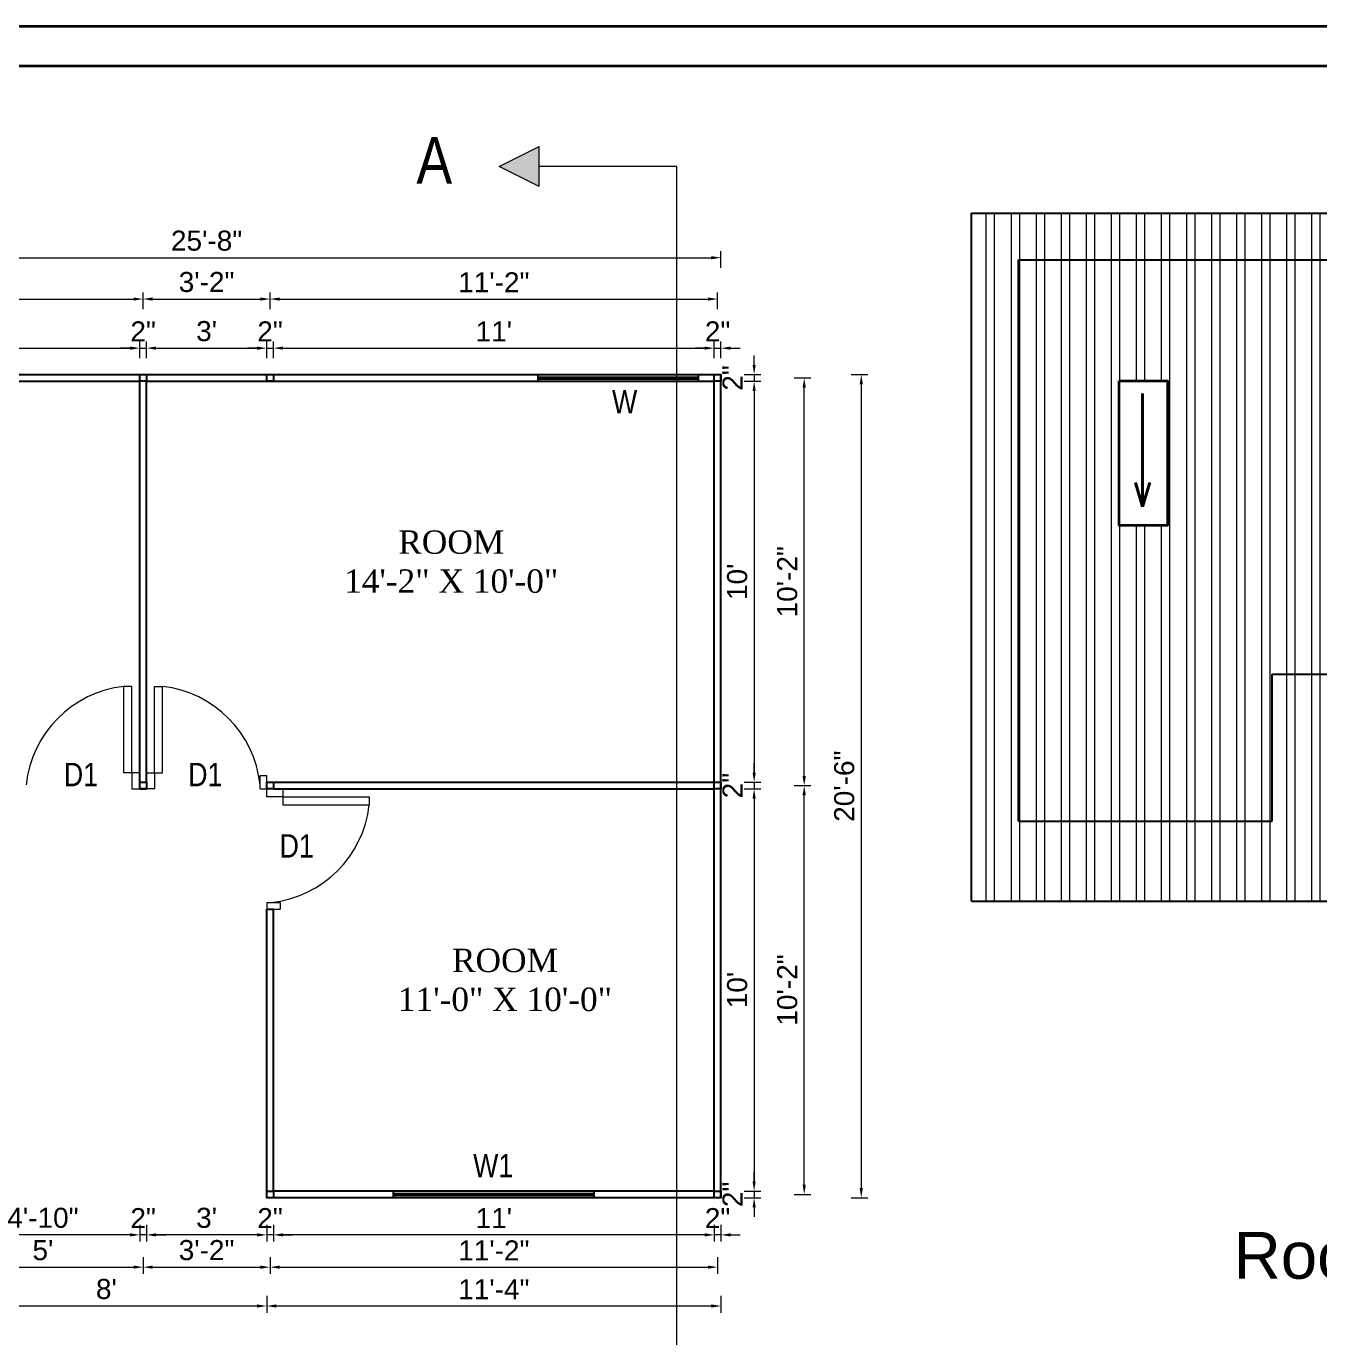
# Model space of a CAD drawing. Header units: inches. Extents: x 367408 to 389323, y -53247 to -41521.
# Drawn here: x 376613.6 to 377000.9, y -52888.9 to -52496.3 of the extents above; entities that cross this region are included whole.
import ezdxf

# ---------------------------------------------------------------- set-up
doc = ezdxf.new("R2010")
doc.units = ezdxf.units.IN
doc.header["$LTSCALE"] = 2
doc.header["$MEASUREMENT"] = 0
doc.header["$PDMODE"] = 34
doc.layers.get('0').update_dxf_attribs({"linetype": 'CONTINUOUS'})
doc.layers.get('DEFPOINTS').update_dxf_attribs({"color": 141, "linetype": 'CONTINUOUS'})
for name, color, linetype, lineweight in [('DIM_LINE', 173, 'CONTINUOUS', 20), ('dimension', 160, 'CONTINUOUS', 15), ('door', 20, 'CONTINUOUS', 35), ('OUTLINE', 1, 'CONTINUOUS', 25), ('steps', 253, 'CONTINUOUS', 20), ('WALL - A', 1, 'CONTINUOUS', 40)]:
    doc.layers.add(name, color=color, linetype=linetype, lineweight=lineweight)
doc.layers.add('Normal Wall', color=7, linetype='CONTINUOUS', lineweight=35, true_color=0xffaf89)
doc.styles.add('Lettring Text', font='arial.ttf')
doc.styles.get("Standard").update_dxf_attribs({"font": 'ARIALN.TTF'})
doc.dimstyles.new('Copy of Standard', dxfattribs={"dimtxt": 6, "dimasz": 2.875, "dimexe": 2, "dimexo": 4, "dimgap": 2, "dimtad": 1, "dimdec": 0, "dimrnd": 1, "dimzin": 0, "dimdsep": 46, "dimlunit": 4, "dimtxsty": 'Lettring Text', "dimcen": 0.1, "dimclrd": 7, "dimclre": 7, "dimclrt": 7, "dimazin": 0, "dimtfac": 0.645, "dimtdec": 0, "dimtmove": 1, "dimatfit": 0, "dimfxl": 3, "dimfxlon": 1, "dimtfillclr": 256, "dimtolj": 1, "dimtzin": 0, "dimlwd": -1, "dimlwe": -1, "dimarcsym": 2})
pattern_1 = [(90, (543.521, -1078.864), (-7.5, 0), []), (90, (546.021, -1076.364), (-7.5, 0), [])]

# ---------------------------------------------------------------- blocks, each defined once
blk = doc.blocks.new('*D1340')
at = {"layer": 'DEFPOINTS', "color": 0, "ltscale": 0.5, "transparency": 16777216}
for p in [(376647.58, -52592.67), (376515.58, -52600.6), (376647.58, -52600.6)]:
    blk.add_point(p, dxfattribs=at)
at = {"layer": 'steps', "color": 7, "ltscale": 0.5, "transparency": 16777216}
for p, q in [((376515.58, -52595.67), (376515.58, -52590.67)), ((376518.45, -52592.67), (376644.7, -52592.67)), ((376647.58, -52595.67), (376647.58, -52590.67))]:
    blk.add_line(p, q, dxfattribs=at)
for points in [[(376518.45, -52592.2), (376518.45, -52593.15), (376515.58, -52592.67)], [(376644.7, -52592.2), (376644.7, -52593.15), (376647.58, -52592.67)]]:
    blk.add_solid(points, dxfattribs=at)
at = {"layer": 'steps', "color": 7, "ltscale": 0.5, "transparency": 16777216, "insert": (376581.58, -52587.66), "char_height": 6, "attachment_point": 5, "style": 'Lettring Text'}
blk.add_mtext("\\A1;11'", dxfattribs=at)
blk = doc.blocks.new('*D1341')
at = {"layer": 'DEFPOINTS', "color": 0, "ltscale": 0.5, "transparency": 16777216}
for p in [(376649.58, -52592.67), (376647.58, -52600.6), (376649.58, -52600.6)]:
    blk.add_point(p, dxfattribs=at)
at = {"layer": 'steps', "color": 7, "ltscale": 0.5, "transparency": 16777216}
for p, q in [((376644.7, -52592.67), (376641.83, -52592.67)), ((376647.58, -52595.67), (376647.58, -52590.67)), ((376647.58, -52592.67), (376649.58, -52592.67)), ((376649.58, -52595.67), (376649.58, -52590.67)), ((376652.45, -52592.67), (376655.33, -52592.67))]:
    blk.add_line(p, q, dxfattribs=at)
for points in [[(376644.7, -52592.2), (376644.7, -52593.15), (376647.58, -52592.67)], [(376652.45, -52592.2), (376652.45, -52593.15), (376649.58, -52592.67)]]:
    blk.add_solid(points, dxfattribs=at)
at = {"layer": 'steps', "color": 7, "ltscale": 0.5, "transparency": 16777216, "insert": (376648.58, -52587.66), "char_height": 6, "attachment_point": 5, "style": 'Lettring Text'}
blk.add_mtext('\\A1;2"', dxfattribs=at)
blk = doc.blocks.new('*D1342')
at = {"layer": 'DEFPOINTS', "color": 0, "ltscale": 0.5, "transparency": 16777216}
for p in [(376685.58, -52592.67), (376649.58, -52600.6), (376685.58, -52600.6)]:
    blk.add_point(p, dxfattribs=at)
at = {"layer": 'steps', "color": 7, "ltscale": 0.5, "transparency": 16777216}
for p, q in [((376649.58, -52595.67), (376649.58, -52590.67)), ((376652.45, -52592.67), (376682.7, -52592.67)), ((376685.58, -52595.67), (376685.58, -52590.67))]:
    blk.add_line(p, q, dxfattribs=at)
for points in [[(376652.45, -52592.2), (376652.45, -52593.15), (376649.58, -52592.67)], [(376682.7, -52592.2), (376682.7, -52593.15), (376685.58, -52592.67)]]:
    blk.add_solid(points, dxfattribs=at)
at = {"layer": 'steps', "color": 7, "ltscale": 0.5, "transparency": 16777216, "insert": (376667.58, -52587.61), "char_height": 6, "attachment_point": 5, "style": 'Lettring Text'}
blk.add_mtext("\\A1;3'", dxfattribs=at)
blk = doc.blocks.new('*D1343')
at = {"layer": 'DEFPOINTS', "color": 0, "ltscale": 0.5, "transparency": 16777216}
for p in [(376687.58, -52592.67), (376685.58, -52600.6), (376687.58, -52600.6)]:
    blk.add_point(p, dxfattribs=at)
at = {"layer": 'steps', "color": 7, "ltscale": 0.5, "transparency": 16777216}
for p, q in [((376682.7, -52592.67), (376679.83, -52592.67)), ((376685.58, -52595.67), (376685.58, -52590.67)), ((376685.58, -52592.67), (376687.58, -52592.67)), ((376687.58, -52595.67), (376687.58, -52590.67)), ((376690.45, -52592.67), (376693.33, -52592.67))]:
    blk.add_line(p, q, dxfattribs=at)
for points in [[(376682.7, -52592.2), (376682.7, -52593.15), (376685.58, -52592.67)], [(376690.45, -52592.2), (376690.45, -52593.15), (376687.58, -52592.67)]]:
    blk.add_solid(points, dxfattribs=at)
at = {"layer": 'steps', "color": 7, "ltscale": 0.5, "transparency": 16777216, "insert": (376686.58, -52587.66), "char_height": 6, "attachment_point": 5, "style": 'Lettring Text'}
blk.add_mtext('\\A1;2"', dxfattribs=at)
blk = doc.blocks.new('*D1344')
at = {"layer": 'DEFPOINTS', "color": 0, "ltscale": 0.5, "transparency": 16777216}
for p in [(376819.58, -52592.67), (376687.58, -52600.6), (376819.58, -52600.6)]:
    blk.add_point(p, dxfattribs=at)
at = {"layer": 'steps', "color": 7, "ltscale": 0.5, "transparency": 16777216}
for p, q in [((376687.58, -52595.67), (376687.58, -52590.67)), ((376690.45, -52592.67), (376816.7, -52592.67)), ((376819.58, -52595.67), (376819.58, -52590.67))]:
    blk.add_line(p, q, dxfattribs=at)
for points in [[(376690.45, -52592.2), (376690.45, -52593.15), (376687.58, -52592.67)], [(376816.7, -52592.2), (376816.7, -52593.15), (376819.58, -52592.67)]]:
    blk.add_solid(points, dxfattribs=at)
at = {"layer": 'steps', "color": 7, "ltscale": 0.5, "transparency": 16777216, "insert": (376753.58, -52587.66), "char_height": 6, "attachment_point": 5, "style": 'Lettring Text'}
blk.add_mtext("\\A1;11'", dxfattribs=at)
blk = doc.blocks.new('*D1345')
at = {"layer": 'DEFPOINTS', "color": 0, "ltscale": 0.5, "transparency": 16777216}
for p in [(376821.58, -52592.67), (376819.58, -52600.6), (376821.58, -52600.6)]:
    blk.add_point(p, dxfattribs=at)
at = {"layer": 'steps', "color": 7, "ltscale": 0.5, "transparency": 16777216}
for p, q in [((376816.7, -52592.67), (376813.83, -52592.67)), ((376819.58, -52595.67), (376819.58, -52590.67)), ((376819.58, -52592.67), (376821.58, -52592.67)), ((376821.58, -52595.67), (376821.58, -52590.67)), ((376824.45, -52592.67), (376827.33, -52592.67))]:
    blk.add_line(p, q, dxfattribs=at)
for points in [[(376816.7, -52592.2), (376816.7, -52593.15), (376819.58, -52592.67)], [(376824.45, -52592.2), (376824.45, -52593.15), (376821.58, -52592.67)]]:
    blk.add_solid(points, dxfattribs=at)
at = {"layer": 'steps', "color": 7, "ltscale": 0.5, "transparency": 16777216, "insert": (376820.58, -52587.66), "char_height": 6, "attachment_point": 5, "style": 'Lettring Text'}
blk.add_mtext('\\A1;2"', dxfattribs=at)
blk = doc.blocks.new('*D1336')
at = {"layer": 'DEFPOINTS', "color": 0, "ltscale": 0.5, "transparency": 16777216}
for p in [(376648.58, -52577.98), (376514.58, -52601.6), (376648.58, -52601.6)]:
    blk.add_point(p, dxfattribs=at)
at = {"layer": 'steps', "color": 7, "ltscale": 0.5, "transparency": 16777216}
for p, q in [((376514.58, -52580.98), (376514.58, -52575.98)), ((376648.58, -52580.98), (376648.58, -52575.98)), ((376517.45, -52577.98), (376645.7, -52577.98))]:
    blk.add_line(p, q, dxfattribs=at)
for points in [[(376517.45, -52577.5), (376517.45, -52578.46), (376514.58, -52577.98)], [(376645.7, -52577.5), (376645.7, -52578.46), (376648.58, -52577.98)]]:
    blk.add_solid(points, dxfattribs=at)
at = {"layer": 'steps', "color": 7, "ltscale": 0.5, "transparency": 16777216, "insert": (376581.58, -52572.96), "char_height": 6, "attachment_point": 5, "style": 'Lettring Text'}
blk.add_mtext('\\A1;11\'-2"', dxfattribs=at)
blk = doc.blocks.new('*D1337')
at = {"layer": 'DEFPOINTS', "color": 0, "ltscale": 0.5, "transparency": 16777216}
for p in [(376686.58, -52577.98), (376648.58, -52601.6), (376686.58, -52601.6)]:
    blk.add_point(p, dxfattribs=at)
at = {"layer": 'steps', "color": 7, "ltscale": 0.5, "transparency": 16777216}
for p, q in [((376648.58, -52580.98), (376648.58, -52575.98)), ((376686.58, -52580.98), (376686.58, -52575.98)), ((376651.45, -52577.98), (376683.7, -52577.98))]:
    blk.add_line(p, q, dxfattribs=at)
for points in [[(376651.45, -52577.5), (376651.45, -52578.46), (376648.58, -52577.98)], [(376683.7, -52577.5), (376683.7, -52578.46), (376686.58, -52577.98)]]:
    blk.add_solid(points, dxfattribs=at)
at = {"layer": 'steps', "color": 7, "ltscale": 0.5, "transparency": 16777216, "insert": (376667.58, -52572.91), "char_height": 6, "attachment_point": 5, "style": 'Lettring Text'}
blk.add_mtext('\\A1;3\'-2"', dxfattribs=at)
blk = doc.blocks.new('*D1338')
at = {"layer": 'DEFPOINTS', "color": 0, "ltscale": 0.5, "transparency": 16777216}
for p in [(376820.58, -52577.98), (376686.58, -52601.6), (376820.58, -52601.6)]:
    blk.add_point(p, dxfattribs=at)
at = {"layer": 'steps', "color": 7, "ltscale": 0.5, "transparency": 16777216}
for p, q in [((376686.58, -52580.98), (376686.58, -52575.98)), ((376820.58, -52580.98), (376820.58, -52575.98)), ((376689.45, -52577.98), (376817.7, -52577.98))]:
    blk.add_line(p, q, dxfattribs=at)
for points in [[(376689.45, -52577.5), (376689.45, -52578.46), (376686.58, -52577.98)], [(376817.7, -52577.5), (376817.7, -52578.46), (376820.58, -52577.98)]]:
    blk.add_solid(points, dxfattribs=at)
at = {"layer": 'steps', "color": 7, "ltscale": 0.5, "transparency": 16777216, "insert": (376753.58, -52572.96), "char_height": 6, "attachment_point": 5, "style": 'Lettring Text'}
blk.add_mtext('\\A1;11\'-2"', dxfattribs=at)
blk = doc.blocks.new('*D1339')
at = {"layer": 'DEFPOINTS', "color": 0, "ltscale": 0.5, "transparency": 16777216}
for p in [(376821.58, -52565.6), (376513.58, -52600.6), (376821.58, -52600.6)]:
    blk.add_point(p, dxfattribs=at)
at = {"layer": 'steps', "color": 7, "ltscale": 0.5, "transparency": 16777216}
for p, q in [((376513.58, -52568.6), (376513.58, -52563.6)), ((376821.58, -52568.6), (376821.58, -52563.6)), ((376516.45, -52565.6), (376818.7, -52565.6))]:
    blk.add_line(p, q, dxfattribs=at)
for points in [[(376516.45, -52565.12), (376516.45, -52566.08), (376513.58, -52565.6)], [(376818.7, -52565.12), (376818.7, -52566.08), (376821.58, -52565.6)]]:
    blk.add_solid(points, dxfattribs=at)
at = {"layer": 'steps', "color": 7, "ltscale": 0.5, "transparency": 16777216, "insert": (376667.58, -52560.53), "char_height": 6, "attachment_point": 5, "style": 'Lettring Text'}
blk.add_mtext('\\A1;25\'-8"', dxfattribs=at)
blk = doc.blocks.new('*D1355')
at = {"layer": 'DEFPOINTS', "color": 0, "ltscale": 0.5, "transparency": 16777216}
for p in [(376819.58, -52846.95), (376821.58, -52846.95), (376819.58, -52858.07)]:
    blk.add_point(p, dxfattribs=at)
at = {"layer": 'steps', "color": 7, "ltscale": 0.5, "transparency": 16777216}
for p, q in [((376819.58, -52855.07), (376819.58, -52860.07)), ((376821.58, -52855.07), (376821.58, -52860.07)), ((376816.7, -52858.07), (376813.83, -52858.07)), ((376821.58, -52858.07), (376819.58, -52858.07)), ((376824.45, -52858.07), (376827.33, -52858.07))]:
    blk.add_line(p, q, dxfattribs=at)
for points in [[(376816.7, -52857.59), (376816.7, -52858.55), (376819.58, -52858.07)], [(376824.45, -52857.59), (376824.45, -52858.55), (376821.58, -52858.07)]]:
    blk.add_solid(points, dxfattribs=at)
at = {"layer": 'steps', "color": 7, "ltscale": 0.5, "transparency": 16777216, "insert": (376820.58, -52853.06), "char_height": 6, "attachment_point": 5, "style": 'Lettring Text'}
blk.add_mtext('\\A1;2"', dxfattribs=at)
blk = doc.blocks.new('*D1356')
at = {"layer": 'DEFPOINTS', "color": 0, "ltscale": 0.5, "transparency": 16777216}
for p in [(376687.58, -52846.95), (376819.58, -52846.95), (376687.58, -52858.07)]:
    blk.add_point(p, dxfattribs=at)
at = {"layer": 'steps', "color": 7, "ltscale": 0.5, "transparency": 16777216}
for p, q in [((376687.58, -52855.07), (376687.58, -52860.07)), ((376819.58, -52855.07), (376819.58, -52860.07)), ((376816.7, -52858.07), (376690.45, -52858.07))]:
    blk.add_line(p, q, dxfattribs=at)
for points in [[(376690.45, -52857.59), (376690.45, -52858.55), (376687.58, -52858.07)], [(376816.7, -52857.59), (376816.7, -52858.55), (376819.58, -52858.07)]]:
    blk.add_solid(points, dxfattribs=at)
at = {"layer": 'steps', "color": 7, "ltscale": 0.5, "transparency": 16777216, "insert": (376753.58, -52853.06), "char_height": 6, "attachment_point": 5, "style": 'Lettring Text'}
blk.add_mtext("\\A1;11'", dxfattribs=at)
blk = doc.blocks.new('*D1357')
at = {"layer": 'DEFPOINTS', "color": 0, "ltscale": 0.5, "transparency": 16777216}
for p in [(376685.58, -52846.95), (376687.58, -52846.95), (376685.58, -52858.07)]:
    blk.add_point(p, dxfattribs=at)
at = {"layer": 'steps', "color": 7, "ltscale": 0.5, "transparency": 16777216}
for p, q in [((376685.58, -52855.07), (376685.58, -52860.07)), ((376687.58, -52855.07), (376687.58, -52860.07)), ((376682.7, -52858.07), (376679.83, -52858.07)), ((376687.58, -52858.07), (376685.58, -52858.07)), ((376690.45, -52858.07), (376693.33, -52858.07))]:
    blk.add_line(p, q, dxfattribs=at)
for points in [[(376682.7, -52857.59), (376682.7, -52858.55), (376685.58, -52858.07)], [(376690.45, -52857.59), (376690.45, -52858.55), (376687.58, -52858.07)]]:
    blk.add_solid(points, dxfattribs=at)
at = {"layer": 'steps', "color": 7, "ltscale": 0.5, "transparency": 16777216, "insert": (376686.58, -52853.06), "char_height": 6, "attachment_point": 5, "style": 'Lettring Text'}
blk.add_mtext('\\A1;2"', dxfattribs=at)
blk = doc.blocks.new('*D1358')
at = {"layer": 'DEFPOINTS', "color": 0, "ltscale": 0.5, "transparency": 16777216}
for p in [(376649.58, -52724.6), (376685.58, -52846.95), (376649.58, -52858.07)]:
    blk.add_point(p, dxfattribs=at)
at = {"layer": 'steps', "color": 7, "ltscale": 0.5, "transparency": 16777216}
for p, q in [((376649.58, -52855.07), (376649.58, -52860.07)), ((376685.58, -52855.07), (376685.58, -52860.07)), ((376682.7, -52858.07), (376652.45, -52858.07))]:
    blk.add_line(p, q, dxfattribs=at)
for points in [[(376652.45, -52857.59), (376652.45, -52858.55), (376649.58, -52858.07)], [(376682.7, -52857.59), (376682.7, -52858.55), (376685.58, -52858.07)]]:
    blk.add_solid(points, dxfattribs=at)
at = {"layer": 'steps', "color": 7, "ltscale": 0.5, "transparency": 16777216, "insert": (376667.58, -52853), "char_height": 6, "attachment_point": 5, "style": 'Lettring Text'}
blk.add_mtext("\\A1;3'", dxfattribs=at)
blk = doc.blocks.new('*D1365')
at = {"layer": 'DEFPOINTS', "color": 0, "ltscale": 0.5, "transparency": 16777216}
for p in [(376647.58, -52724.6), (376649.58, -52724.6), (376647.58, -52858.07)]:
    blk.add_point(p, dxfattribs=at)
at = {"layer": 'steps', "color": 7, "ltscale": 0.5, "transparency": 16777216}
for p, q in [((376647.58, -52855.07), (376647.58, -52860.07)), ((376649.58, -52855.07), (376649.58, -52860.07)), ((376644.7, -52858.07), (376641.83, -52858.07)), ((376649.58, -52858.07), (376647.58, -52858.07)), ((376652.45, -52858.07), (376655.33, -52858.07))]:
    blk.add_line(p, q, dxfattribs=at)
for points in [[(376644.7, -52857.59), (376644.7, -52858.55), (376647.58, -52858.07)], [(376652.45, -52857.59), (376652.45, -52858.55), (376649.58, -52858.07)]]:
    blk.add_solid(points, dxfattribs=at)
at = {"layer": 'steps', "color": 7, "ltscale": 0.5, "transparency": 16777216, "insert": (376648.58, -52853.06), "char_height": 6, "attachment_point": 5, "style": 'Lettring Text'}
blk.add_mtext('\\A1;2"', dxfattribs=at)
blk = doc.blocks.new('*D1366')
at = {"layer": 'DEFPOINTS', "color": 0, "ltscale": 0.5, "transparency": 16777216}
for p in [(376647.58, -52724.6), (376589.58, -52768.6), (376589.58, -52858.07)]:
    blk.add_point(p, dxfattribs=at)
at = {"layer": 'steps', "color": 7, "ltscale": 0.5, "transparency": 16777216}
for p, q in [((376589.58, -52855.07), (376589.58, -52860.07)), ((376647.58, -52855.07), (376647.58, -52860.07)), ((376644.7, -52858.07), (376592.45, -52858.07))]:
    blk.add_line(p, q, dxfattribs=at)
for points in [[(376592.45, -52857.59), (376592.45, -52858.55), (376589.58, -52858.07)], [(376644.7, -52857.59), (376644.7, -52858.55), (376647.58, -52858.07)]]:
    blk.add_solid(points, dxfattribs=at)
at = {"layer": 'steps', "color": 7, "ltscale": 0.5, "transparency": 16777216, "insert": (376618.58, -52853), "char_height": 6, "attachment_point": 5, "style": 'Lettring Text'}
blk.add_mtext('\\A1;4\'-10"', dxfattribs=at)
blk = doc.blocks.new('*D1349')
at = {"layer": 'DEFPOINTS', "color": 0, "ltscale": 0.5, "transparency": 16777216}
for p in [(376648.58, -52723.6), (376588.58, -52767.6), (376648.58, -52867.73)]:
    blk.add_point(p, dxfattribs=at)
at = {"layer": 'steps', "color": 7, "ltscale": 0.5, "transparency": 16777216}
for p, q in [((376588.58, -52864.73), (376588.58, -52869.73)), ((376591.45, -52867.73), (376645.7, -52867.73)), ((376648.58, -52864.73), (376648.58, -52869.73))]:
    blk.add_line(p, q, dxfattribs=at)
for points in [[(376591.45, -52867.25), (376591.45, -52868.21), (376588.58, -52867.73)], [(376645.7, -52867.25), (376645.7, -52868.21), (376648.58, -52867.73)]]:
    blk.add_solid(points, dxfattribs=at)
at = {"layer": 'steps', "color": 7, "ltscale": 0.5, "transparency": 16777216, "insert": (376618.58, -52862.68), "char_height": 6, "attachment_point": 5, "style": 'Lettring Text'}
blk.add_mtext("\\A1;5'", dxfattribs=at)
blk = doc.blocks.new('*D1350')
at = {"layer": 'DEFPOINTS', "color": 0, "ltscale": 0.5, "transparency": 16777216}
for p in [(376648.58, -52723.6), (376686.58, -52723.6), (376686.58, -52867.73)]:
    blk.add_point(p, dxfattribs=at)
at = {"layer": 'steps', "color": 7, "ltscale": 0.5, "transparency": 16777216}
for p, q in [((376648.58, -52864.73), (376648.58, -52869.73)), ((376651.45, -52867.73), (376683.7, -52867.73)), ((376686.58, -52864.73), (376686.58, -52869.73))]:
    blk.add_line(p, q, dxfattribs=at)
for points in [[(376651.45, -52867.25), (376651.45, -52868.21), (376648.58, -52867.73)], [(376683.7, -52867.25), (376683.7, -52868.21), (376686.58, -52867.73)]]:
    blk.add_solid(points, dxfattribs=at)
at = {"layer": 'steps', "color": 7, "ltscale": 0.5, "transparency": 16777216, "insert": (376667.58, -52862.66), "char_height": 6, "attachment_point": 5, "style": 'Lettring Text'}
blk.add_mtext('\\A1;3\'-2"', dxfattribs=at)
blk = doc.blocks.new('*D1351')
at = {"layer": 'DEFPOINTS', "color": 0, "ltscale": 0.5, "transparency": 16777216}
for p in [(376686.58, -52723.6), (376820.58, -52845.95), (376820.58, -52867.73)]:
    blk.add_point(p, dxfattribs=at)
at = {"layer": 'steps', "color": 7, "ltscale": 0.5, "transparency": 16777216}
for p, q in [((376686.58, -52864.73), (376686.58, -52869.73)), ((376689.45, -52867.73), (376817.7, -52867.73)), ((376820.58, -52864.73), (376820.58, -52869.73))]:
    blk.add_line(p, q, dxfattribs=at)
for points in [[(376689.45, -52867.25), (376689.45, -52868.21), (376686.58, -52867.73)], [(376817.7, -52867.25), (376817.7, -52868.21), (376820.58, -52867.73)]]:
    blk.add_solid(points, dxfattribs=at)
at = {"layer": 'steps', "color": 7, "ltscale": 0.5, "transparency": 16777216, "insert": (376753.58, -52862.72), "char_height": 6, "attachment_point": 5, "style": 'Lettring Text'}
blk.add_mtext('\\A1;11\'-2"', dxfattribs=at)
blk = doc.blocks.new('*D1352')
at = {"layer": 'DEFPOINTS', "color": 0, "ltscale": 0.5, "transparency": 16777216}
for p in [(376685.58, -52846.95), (376821.58, -52846.95), (376685.58, -52879.36)]:
    blk.add_point(p, dxfattribs=at)
at = {"layer": 'steps', "color": 7, "ltscale": 0.5, "transparency": 16777216}
for p, q in [((376685.58, -52876.36), (376685.58, -52881.36)), ((376818.7, -52879.36), (376688.45, -52879.36)), ((376821.58, -52876.36), (376821.58, -52881.36))]:
    blk.add_line(p, q, dxfattribs=at)
for points in [[(376688.45, -52878.88), (376688.45, -52879.84), (376685.58, -52879.36)], [(376818.7, -52878.88), (376818.7, -52879.84), (376821.58, -52879.36)]]:
    blk.add_solid(points, dxfattribs=at)
at = {"layer": 'steps', "color": 7, "ltscale": 0.5, "transparency": 16777216, "insert": (376753.58, -52874.35), "char_height": 6, "attachment_point": 5, "style": 'Lettring Text'}
blk.add_mtext('\\A1;11\'-4"', dxfattribs=at)
blk = doc.blocks.new('*D1353')
at = {"layer": 'DEFPOINTS', "color": 0, "ltscale": 0.5, "transparency": 16777216}
for p in [(376589.58, -52768.6), (376685.58, -52846.95), (376589.58, -52879.36)]:
    blk.add_point(p, dxfattribs=at)
at = {"layer": 'steps', "color": 7, "ltscale": 0.5, "transparency": 16777216}
for p, q in [((376589.58, -52876.36), (376589.58, -52881.36)), ((376682.7, -52879.36), (376592.45, -52879.36)), ((376685.58, -52876.36), (376685.58, -52881.36))]:
    blk.add_line(p, q, dxfattribs=at)
for points in [[(376592.45, -52878.88), (376592.45, -52879.84), (376589.58, -52879.36)], [(376682.7, -52878.88), (376682.7, -52879.84), (376685.58, -52879.36)]]:
    blk.add_solid(points, dxfattribs=at)
at = {"layer": 'steps', "color": 7, "ltscale": 0.5, "transparency": 16777216, "insert": (376637.58, -52874.3), "char_height": 6, "attachment_point": 5, "style": 'Lettring Text'}
blk.add_mtext("\\A1;8'", dxfattribs=at)
blk = doc.blocks.new('*D1364')
at = {"layer": 'DEFPOINTS', "color": 0, "ltscale": 0.5, "transparency": 16777216}
for p in [(376513.58, -52768.6), (376505.2, -52844.95), (376685.58, -52844.95)]:
    blk.add_point(p, dxfattribs=at)
at = {"layer": 'steps', "color": 7, "ltscale": 0.5, "transparency": 16777216}
for p, q in [((376508.2, -52768.6), (376503.2, -52768.6)), ((376505.2, -52771.48), (376505.2, -52842.07)), ((376508.2, -52844.95), (376503.2, -52844.95))]:
    blk.add_line(p, q, dxfattribs=at)
for points in [[(376504.72, -52771.48), (376505.68, -52771.48), (376505.2, -52768.6)], [(376504.72, -52842.07), (376505.68, -52842.07), (376505.2, -52844.95)]]:
    blk.add_solid(points, dxfattribs=at)
at = {"layer": 'steps', "color": 7, "ltscale": 0.5, "transparency": 16777216, "insert": (376500.14, -52806.78), "char_height": 6, "attachment_point": 5, "rotation": 90, "style": 'Lettring Text'}
blk.add_mtext('\\A1;6\'-4"', dxfattribs=at)
blk = doc.blocks.new('*D1377')
at = {"layer": 'DEFPOINTS', "color": 0, "ltscale": 0.5, "transparency": 16777216}
for p in [(376505.2, -52846.95), (376685.58, -52844.95), (376685.58, -52846.95)]:
    blk.add_point(p, dxfattribs=at)
at = {"layer": 'steps', "color": 7, "ltscale": 0.5, "transparency": 16777216}
for p, q in [((376505.2, -52842.07), (376505.2, -52839.2)), ((376508.2, -52844.95), (376503.2, -52844.95)), ((376508.2, -52846.95), (376503.2, -52846.95)), ((376505.2, -52844.95), (376505.2, -52846.95)), ((376505.2, -52849.82), (376505.2, -52852.7))]:
    blk.add_line(p, q, dxfattribs=at)
for points in [[(376504.72, -52842.07), (376505.68, -52842.07), (376505.2, -52844.95)], [(376504.72, -52849.82), (376505.68, -52849.82), (376505.2, -52846.95)]]:
    blk.add_solid(points, dxfattribs=at)
at = {"layer": 'steps', "color": 7, "ltscale": 0.5, "transparency": 16777216, "insert": (376500.19, -52845.95), "char_height": 6, "attachment_point": 5, "rotation": 90, "style": 'Lettring Text'}
blk.add_mtext('\\A1;2"', dxfattribs=at)
blk = doc.blocks.new('*D1380')
at = {"layer": 'DEFPOINTS', "color": 0, "ltscale": 0.5, "transparency": 16777216}
for p in [(376514.58, -52767.6), (376492.47, -52845.95), (376686.58, -52845.95)]:
    blk.add_point(p, dxfattribs=at)
at = {"layer": 'steps', "color": 7, "ltscale": 0.5, "transparency": 16777216}
for p, q in [((376495.47, -52767.6), (376490.47, -52767.6)), ((376492.47, -52770.48), (376492.47, -52843.07)), ((376495.47, -52845.95), (376490.47, -52845.95))]:
    blk.add_line(p, q, dxfattribs=at)
for points in [[(376491.99, -52770.48), (376492.95, -52770.48), (376492.47, -52767.6)], [(376491.99, -52843.07), (376492.95, -52843.07), (376492.47, -52845.95)]]:
    blk.add_solid(points, dxfattribs=at)
at = {"layer": 'steps', "color": 7, "ltscale": 0.5, "transparency": 16777216, "insert": (376487.4, -52806.78), "char_height": 6, "attachment_point": 5, "rotation": 90, "style": 'Lettring Text'}
blk.add_mtext('\\A1;6\'-6"', dxfattribs=at)
blk = doc.blocks.new('*D1370')
at = {"layer": 'DEFPOINTS', "color": 0, "ltscale": 0.5, "transparency": 16777216}
for p in [(376513.58, -52768.6), (376478.96, -52846.95), (376685.58, -52846.95)]:
    blk.add_point(p, dxfattribs=at)
at = {"layer": 'steps', "color": 7, "ltscale": 0.5, "transparency": 16777216}
for p, q in [((376481.96, -52768.6), (376476.96, -52768.6)), ((376478.96, -52771.48), (376478.96, -52844.07)), ((376481.96, -52846.95), (376476.96, -52846.95))]:
    blk.add_line(p, q, dxfattribs=at)
for points in [[(376478.48, -52771.48), (376479.44, -52771.48), (376478.96, -52768.6)], [(376478.48, -52844.07), (376479.44, -52844.07), (376478.96, -52846.95)]]:
    blk.add_solid(points, dxfattribs=at)
at = {"layer": 'steps', "color": 7, "ltscale": 0.5, "transparency": 16777216, "insert": (376473.89, -52807.78), "char_height": 6, "attachment_point": 5, "rotation": 90, "style": 'Lettring Text'}
blk.add_mtext('\\A1;6\'-6"', dxfattribs=at)
blk = doc.blocks.new('*D1371')
at = {"layer": 'DEFPOINTS', "color": 0, "ltscale": 0.5, "transparency": 16777216}
for p in [(376821.58, -52600.6), (376821.58, -52602.6), (376831.52, -52602.6)]:
    blk.add_point(p, dxfattribs=at)
at = {"layer": 'steps', "color": 7, "ltscale": 0.5, "transparency": 16777216}
for p, q in [((376831.52, -52597.73), (376831.52, -52594.85)), ((376828.52, -52600.6), (376833.52, -52600.6)), ((376831.52, -52600.6), (376831.52, -52602.6)), ((376828.52, -52602.6), (376833.52, -52602.6)), ((376831.52, -52605.48), (376831.52, -52608.35))]:
    blk.add_line(p, q, dxfattribs=at)
for points in [[(376831.04, -52597.73), (376831.99, -52597.73), (376831.52, -52600.6)], [(376831.04, -52605.48), (376831.99, -52605.48), (376831.52, -52602.6)]]:
    blk.add_solid(points, dxfattribs=at)
at = {"layer": 'steps', "color": 7, "ltscale": 0.5, "transparency": 16777216, "insert": (376825.04, -52601.6), "char_height": 6, "attachment_point": 5, "rotation": 90, "style": 'Lettring Text'}
blk.add_mtext('\\A1;2"', dxfattribs=at)
blk = doc.blocks.new('*D1372')
at = {"layer": 'DEFPOINTS', "color": 0, "ltscale": 0.5, "transparency": 16777216}
for p in [(376821.58, -52602.6), (376821.58, -52722.6), (376831.52, -52722.6)]:
    blk.add_point(p, dxfattribs=at)
at = {"layer": 'steps', "color": 7, "ltscale": 0.5, "transparency": 16777216}
for p, q in [((376828.52, -52602.6), (376833.52, -52602.6)), ((376831.52, -52605.48), (376831.52, -52719.73)), ((376828.52, -52722.6), (376833.52, -52722.6))]:
    blk.add_line(p, q, dxfattribs=at)
for points in [[(376831.04, -52605.48), (376831.99, -52605.48), (376831.52, -52602.6)], [(376831.04, -52719.73), (376831.99, -52719.73), (376831.52, -52722.6)]]:
    blk.add_solid(points, dxfattribs=at)
at = {"layer": 'steps', "color": 7, "ltscale": 0.5, "transparency": 16777216, "insert": (376826.45, -52662.6), "char_height": 6, "attachment_point": 5, "rotation": 90, "style": 'Lettring Text'}
blk.add_mtext("\\A1;10'", dxfattribs=at)
blk = doc.blocks.new('*D1373')
at = {"layer": 'DEFPOINTS', "color": 0, "ltscale": 0.5, "transparency": 16777216}
for p in [(376821.58, -52722.6), (376821.58, -52724.6), (376831.52, -52724.6)]:
    blk.add_point(p, dxfattribs=at)
at = {"layer": 'steps', "color": 7, "ltscale": 0.5, "transparency": 16777216}
for p, q in [((376831.52, -52719.73), (376831.52, -52716.85)), ((376828.52, -52722.6), (376833.52, -52722.6)), ((376828.52, -52724.6), (376833.52, -52724.6)), ((376831.52, -52722.6), (376831.52, -52724.6)), ((376831.52, -52727.48), (376831.52, -52730.35))]:
    blk.add_line(p, q, dxfattribs=at)
for points in [[(376831.04, -52719.73), (376831.99, -52719.73), (376831.52, -52722.6)], [(376831.04, -52727.48), (376831.99, -52727.48), (376831.52, -52724.6)]]:
    blk.add_solid(points, dxfattribs=at)
at = {"layer": 'steps', "color": 7, "ltscale": 0.5, "transparency": 16777216, "insert": (376825.04, -52723.6), "char_height": 6, "attachment_point": 5, "rotation": 90, "style": 'Lettring Text'}
blk.add_mtext('\\A1;2"', dxfattribs=at)
blk = doc.blocks.new('*D1374')
at = {"layer": 'DEFPOINTS', "color": 0, "ltscale": 0.5, "transparency": 16777216}
for p in [(376821.58, -52724.6), (376821.58, -52844.95), (376831.52, -52844.95)]:
    blk.add_point(p, dxfattribs=at)
at = {"layer": 'steps', "color": 7, "ltscale": 0.5, "transparency": 16777216}
for p, q in [((376828.52, -52724.6), (376833.52, -52724.6)), ((376831.52, -52727.48), (376831.52, -52842.07)), ((376828.52, -52844.95), (376833.52, -52844.95))]:
    blk.add_line(p, q, dxfattribs=at)
for points in [[(376831.04, -52727.48), (376831.99, -52727.48), (376831.52, -52724.6)], [(376831.04, -52842.07), (376831.99, -52842.07), (376831.52, -52844.95)]]:
    blk.add_solid(points, dxfattribs=at)
at = {"layer": 'steps', "color": 7, "ltscale": 0.5, "transparency": 16777216, "insert": (376826.45, -52784.78), "char_height": 6, "attachment_point": 5, "rotation": 90, "style": 'Lettring Text'}
blk.add_mtext("\\A1;10'", dxfattribs=at)
blk = doc.blocks.new('*D1375')
at = {"layer": 'DEFPOINTS', "color": 0, "ltscale": 0.5, "transparency": 16777216}
for p in [(376821.58, -52844.95), (376821.58, -52846.95), (376831.52, -52846.95)]:
    blk.add_point(p, dxfattribs=at)
at = {"layer": 'steps', "color": 7, "ltscale": 0.5, "transparency": 16777216}
for p, q in [((376831.52, -52842.07), (376831.52, -52839.2)), ((376828.52, -52844.95), (376833.52, -52844.95)), ((376828.52, -52846.95), (376833.52, -52846.95)), ((376831.52, -52844.95), (376831.52, -52846.95)), ((376831.52, -52849.82), (376831.52, -52852.7))]:
    blk.add_line(p, q, dxfattribs=at)
for points in [[(376831.04, -52842.07), (376831.99, -52842.07), (376831.52, -52844.95)], [(376831.04, -52849.82), (376831.99, -52849.82), (376831.52, -52846.95)]]:
    blk.add_solid(points, dxfattribs=at)
at = {"layer": 'steps', "color": 7, "ltscale": 0.5, "transparency": 16777216, "insert": (376825.04, -52845.95), "char_height": 6, "attachment_point": 5, "rotation": 90, "style": 'Lettring Text'}
blk.add_mtext('\\A1;2"', dxfattribs=at)
blk = doc.blocks.new('*D1376')
at = {"layer": 'DEFPOINTS', "color": 0, "ltscale": 0.5, "transparency": 16777216}
for p in [(376820.58, -52723.6), (376846.51, -52723.6), (376820.58, -52845.95)]:
    blk.add_point(p, dxfattribs=at)
at = {"layer": 'steps', "color": 7, "ltscale": 0.5, "transparency": 16777216}
for p, q in [((376843.51, -52723.6), (376848.51, -52723.6)), ((376846.51, -52843.07), (376846.51, -52726.48)), ((376843.51, -52845.95), (376848.51, -52845.95))]:
    blk.add_line(p, q, dxfattribs=at)
for points in [[(376846.03, -52726.48), (376846.99, -52726.48), (376846.51, -52723.6)], [(376846.03, -52843.07), (376846.99, -52843.07), (376846.51, -52845.95)]]:
    blk.add_solid(points, dxfattribs=at)
at = {"layer": 'steps', "color": 7, "ltscale": 0.5, "transparency": 16777216, "insert": (376841.45, -52784.78), "char_height": 6, "attachment_point": 5, "rotation": 90, "style": 'Lettring Text'}
blk.add_mtext('\\A1;10\'-2"', dxfattribs=at)
blk = doc.blocks.new('*D1346')
at = {"layer": 'DEFPOINTS', "color": 0, "ltscale": 0.5, "transparency": 16777216}
for p in [(376820.58, -52601.6), (376846.51, -52601.6), (376820.58, -52723.6)]:
    blk.add_point(p, dxfattribs=at)
at = {"layer": 'steps', "color": 7, "ltscale": 0.5, "transparency": 16777216}
for p, q in [((376843.51, -52601.6), (376848.51, -52601.6)), ((376846.51, -52720.73), (376846.51, -52604.48)), ((376843.51, -52723.6), (376848.51, -52723.6))]:
    blk.add_line(p, q, dxfattribs=at)
for points in [[(376846.03, -52604.48), (376846.99, -52604.48), (376846.51, -52601.6)], [(376846.03, -52720.73), (376846.99, -52720.73), (376846.51, -52723.6)]]:
    blk.add_solid(points, dxfattribs=at)
at = {"layer": 'steps', "color": 7, "ltscale": 0.5, "transparency": 16777216, "insert": (376841.45, -52662.6), "char_height": 6, "attachment_point": 5, "rotation": 90, "style": 'Lettring Text'}
blk.add_mtext('\\A1;10\'-2"', dxfattribs=at)
blk = doc.blocks.new('*D1347')
at = {"layer": 'DEFPOINTS', "color": 0, "ltscale": 0.5, "transparency": 16777216}
for p in [(376821.58, -52600.6), (376821.58, -52846.95), (376863.59, -52846.95)]:
    blk.add_point(p, dxfattribs=at)
at = {"layer": 'steps', "color": 7, "ltscale": 0.5, "transparency": 16777216}
for p, q in [((376860.59, -52600.6), (376865.59, -52600.6)), ((376863.59, -52603.48), (376863.59, -52844.07)), ((376860.59, -52846.95), (376865.59, -52846.95))]:
    blk.add_line(p, q, dxfattribs=at)
for points in [[(376863.11, -52603.48), (376864.07, -52603.48), (376863.59, -52600.6)], [(376863.11, -52844.07), (376864.07, -52844.07), (376863.59, -52846.95)]]:
    blk.add_solid(points, dxfattribs=at)
at = {"layer": 'steps', "color": 7, "ltscale": 0.5, "transparency": 16777216, "insert": (376858.52, -52723.78), "char_height": 6, "attachment_point": 5, "rotation": 90, "style": 'Lettring Text'}
blk.add_mtext('\\A1;20\'-6"', dxfattribs=at)

msp = doc.modelspace()

# ---------------------------------------------------------------- hatches: boundary and pattern name
at = {"linetype": 'ByBlock', "lineweight": 5}
msp.add_hatch(color=7, dxfattribs=at).paths.add_polyline_path([(376755.2, -52538.3), (376767.2, -52544.3), (376767.2, -52532.3)])
at = {"layer": 'DIM_LINE'}
h = msp.add_hatch(dxfattribs=at)
h.set_pattern_fill('ANSI32', color=256, scale=20, angle=45)
h.set_pattern_definition(pattern_1)
h.paths.add_polyline_path([(377205.43, -52836.57), (377205.43, -52812.57), (377082.64, -52812.57), (377082.64, -52690.23), (376986.64, -52690.23), (376986.64, -52734.23), (376910.64, -52734.23), (376910.64, -52690.23), (376910.64, -52566.23), (377205.43, -52566.23), (377205.43, -52552.23), (376896.64, -52552.23), (376896.64, -52758.23), (377010.64, -52758.23), (377010.64, -52714.23), (377058.64, -52714.23), (377058.64, -52836.57)])
h = msp.add_hatch(dxfattribs=at)
h.set_pattern_fill('ANSI32', color=256, scale=20, angle=45)
h.set_pattern_definition(pattern_1)
h.paths.add_polyline_path([(377082.64, -52690.23), (377082.64, -52812.57), (377205.43, -52812.57), (377205.43, -52566.23), (376910.64, -52566.23), (376910.64, -52690.23), (376910.64, -52734.23), (376986.64, -52734.23), (376986.64, -52690.23)])
h.paths.add_polyline_path([(377126.75, -52719.72), (377126.75, -52763.05), (377112.3, -52763.05), (377112.3, -52719.72)], flags=16)
h.paths.add_polyline_path([(377151.03, -52645.78), (377151.03, -52602.46), (377165.48, -52602.46), (377165.48, -52645.78)], flags=16)
h.paths.add_polyline_path([(377163.14, -52719.72), (377177.59, -52719.72), (377177.59, -52763.05), (377163.14, -52763.05)], flags=16)
h.paths.add_polyline_path([(377089.27, -52645.78), (377074.82, -52645.78), (377074.82, -52602.46), (377089.27, -52602.46)], flags=16)
h.paths.add_polyline_path([(377023.95, -52645.78), (377009.49, -52645.78), (377009.49, -52602.46), (377023.95, -52602.46)], flags=16)
h.paths.add_polyline_path([(376955.24, -52645.78), (376940.79, -52645.78), (376940.79, -52602.46), (376955.24, -52602.46)], flags=16)

# ---------------------------------------------------------------- linework, layer by layer
at = {"color": 7, "linetype": 'ByBlock', "lineweight": 5}
for p, q in [((376755.2, -52538.3), (376767.2, -52532.3)), ((376767.2, -52544.3), (376767.2, -52532.3)), ((376767.2, -52544.3), (376755.2, -52538.3)), ((376808.37, -52538.3), (376767.2, -52538.3)), ((376808.37, -52909.04), (376808.37, -52538.3))]:
    msp.add_line(p, q, dxfattribs=at)
at = {"layer": 'DIM_LINE'}
msp.add_lwpolyline([(376940.79, -52645.78), (376955.24, -52645.78), (376955.24, -52602.46), (376940.79, -52602.46)], close=True, dxfattribs=at)
at = {"layer": 'dimension', "ltscale": 7}
for p, q in [((376642.78, -52719.8), (376642.78, -52693.93)), ((376645.18, -52693.93), (376642.78, -52693.93)), ((376645.18, -52719.8), (376645.18, -52693.93)), ((376651.98, -52719.8), (376651.98, -52693.93)), ((376651.98, -52693.93), (376654.38, -52693.93)), ((376654.38, -52719.8), (376654.38, -52693.93)), ((376645.18, -52719.8), (376642.78, -52719.8)), ((376647.58, -52719.8), (376645.18, -52719.8)), ((376645.18, -52719.8), (376645.18, -52724.6)), ((376647.58, -52724.6), (376647.58, -52719.8)), ((376649.58, -52719.8), (376651.98, -52719.8)), ((376649.58, -52724.6), (376649.58, -52719.8)), ((376651.98, -52719.8), (376651.98, -52724.6)), ((376651.98, -52719.8), (376654.38, -52719.8)), ((376683.58, -52724.6), (376683.58, -52720.6)), ((376683.58, -52720.6), (376685.58, -52720.6)), ((376685.58, -52724.6), (376685.58, -52720.6)), ((376645.18, -52724.6), (376647.58, -52724.6)), ((376651.98, -52724.6), (376649.58, -52724.6)), ((376683.58, -52724.6), (376685.58, -52724.6)), ((376685.58, -52727), (376685.58, -52724.6)), ((376685.58, -52724.6), (376690.38, -52724.6)), ((376690.38, -52724.6), (376690.38, -52727)), ((376690.38, -52727), (376685.58, -52727)), ((376690.38, -52727), (376716.25, -52727)), ((376690.38, -52727), (376690.38, -52729.4)), ((376690.38, -52729.4), (376716.25, -52729.4)), ((376716.25, -52727), (376716.25, -52729.4)), ((376685.58, -52758.6), (376689.58, -52758.6)), ((376685.58, -52758.6), (376685.58, -52760.6)), ((376685.58, -52760.6), (376689.58, -52760.6)), ((376689.58, -52758.6), (376689.58, -52760.6))]:
    msp.add_line(p, q, dxfattribs=at)
for centre, start, end in [((376646.45, -52726.78), 96.3827, 174.0013), ((376650.7, -52726.78), 5.9987, 83.6173), ((376683.4, -52725.73), 275.9987, 353.6173)]:
    msp.add_arc(centre, 33.06, start, end, dxfattribs=at)
at = {"layer": 'door', "ltscale": 0.5}
msp.add_lwpolyline([(376940.79, -52602.46), (376955.24, -52602.46), (376955.24, -52645.78), (376940.79, -52645.78)], close=True, dxfattribs=at)
at = {"layer": 'Normal Wall'}
for points in [[(376416.09, -52496.32), (377474.1, -52496.32), (377474.1, -53246.85), (376416.09, -53246.85)], [(376416.09, -52496.32), (377474.1, -52496.32), (377474.1, -53246.85), (376416.09, -53246.85)], [(377462.19, -52508.23), (376439.91, -52508.23), (376439.91, -53234.94), (377462.19, -53234.94)], [(377462.19, -52508.23), (376439.91, -52508.23), (376439.91, -53234.94), (377462.19, -53234.94)]]:
    msp.add_lwpolyline(points, close=True, dxfattribs=at)
at = {"layer": 'OUTLINE'}
for p, q in [((376896.64, -52758.23), (376896.64, -52552.23)), ((376896.64, -52552.23), (377218.64, -52552.23)), ((376910.64, -52690.23), (376910.64, -52566.23)), ((376910.64, -52566.23), (377218.64, -52566.23)), ((376513.58, -52600.6), (376821.58, -52600.6)), ((376766.73, -52600.6), (376766.73, -52602.6)), ((376814.73, -52600.6), (376814.73, -52602.6)), ((376821.58, -52846.95), (376821.58, -52600.6)), ((376515.58, -52602.6), (376647.58, -52602.6)), ((376647.58, -52722.6), (376647.58, -52602.6)), ((376649.58, -52722.6), (376649.58, -52602.6)), ((376649.58, -52602.6), (376819.58, -52602.6)), ((376766.73, -52601.35), (376814.73, -52601.35)), ((376766.73, -52601.85), (376814.73, -52601.85)), ((376819.58, -52722.6), (376819.58, -52602.6)), ((376910.64, -52734.23), (376910.64, -52690.23)), ((376986.64, -52690.23), (377082.64, -52690.23)), ((376986.64, -52734.23), (376986.64, -52690.23)), ((376647.58, -52724.6), (376649.58, -52724.6)), ((376685.58, -52722.6), (376819.58, -52722.6)), ((376687.58, -52724.6), (376819.58, -52724.6)), ((376819.58, -52844.95), (376819.58, -52724.6)), ((376910.64, -52734.23), (376986.64, -52734.23)), ((376685.58, -52846.95), (376685.58, -52760.6)), ((376685.58, -52760.6), (376687.58, -52760.6)), ((376687.58, -52844.95), (376687.58, -52760.6)), ((376896.64, -52758.23), (377010.64, -52758.23)), ((376821.58, -52846.95), (376685.58, -52846.95)), ((376819.58, -52844.95), (376687.58, -52844.95)), ((376723.58, -52846.95), (376723.58, -52844.95)), ((376723.58, -52845.7), (376783.58, -52845.7)), ((376723.58, -52846.2), (376783.58, -52846.2)), ((376783.58, -52846.95), (376783.58, -52844.95))]:
    msp.add_line(p, q, dxfattribs=at)
for points in [[(376647.58, -52600.6), (376649.58, -52600.6), (376649.58, -52602.6), (376647.58, -52602.6)], [(376685.58, -52600.6), (376687.58, -52600.6), (376687.58, -52602.6), (376685.58, -52602.6)], [(376819.58, -52600.6), (376821.58, -52600.6), (376821.58, -52602.6), (376819.58, -52602.6)], [(376647.58, -52722.6), (376649.58, -52722.6), (376649.58, -52724.6), (376647.58, -52724.6)], [(376685.58, -52722.6), (376687.58, -52722.6), (376687.58, -52724.6), (376685.58, -52724.6)], [(376819.58, -52722.6), (376821.58, -52722.6), (376821.58, -52724.6), (376819.58, -52724.6)], [(376685.58, -52844.95), (376687.58, -52844.95), (376687.58, -52846.95), (376685.58, -52846.95)], [(376819.58, -52844.95), (376821.58, -52844.95), (376821.58, -52846.95), (376819.58, -52846.95)]]:
    msp.add_lwpolyline(points, close=True, dxfattribs=at)
at = {"layer": 'WALL - A'}
for p, q in [((376947.82, -52606.22), (376947.82, -52640.2)), ((376947.82, -52640.2), (376945.7, -52632.9)), ((376947.82, -52640.2), (376949.95, -52632.9))]:
    msp.add_line(p, q, dxfattribs=at)

# ---------------------------------------------------------------- texts
at = {"color": 7, "linetype": 'ByBlock', "lineweight": 5, "char_height": 14}
for s, insert, width, attachment_point in [('A', (376741.1, -52543.48), 26.5803, 9), ('{\\fArial CE|b0|i0|c0|p34;Roof\\fArial CE|b0|i0|c238|p34; Floor Plan}', (377043.02, -52864.29), 235.547, 5)]:
    msp.add_mtext(s, dxfattribs=dict(at, insert=insert, width=width, attachment_point=attachment_point))
at = {"layer": 'steps', "color": 7, "ltscale": 0.3, "char_height": 7, "attachment_point": 8}
for s, insert in [('W', (376792.75, -52612.18)), ('{\\W1;D1}', (376629.97, -52723.79)), ('{\\W1;D1}', (376667.19, -52723.79)), ('{\\W1;D1}', (376694.56, -52745.15)), ('W1', (376753.39, -52840.82))]:
    msp.add_mtext_dynamic_manual_height_columns(s, width=18.6213, gutter_width=40, heights=[0], dxfattribs=dict(at, insert=insert))
at = {"layer": 'steps', "color": 7, "ltscale": 0.3, "char_height": 7, "attachment_point": 2}
for s, insert, width in [('{\\fTimes New Roman|b0|i0|c0|p18;ROOM \\P14\'-2" X 10\'-0"}', (376740.83, -52647.22), 76.0408), ('{\\fTimes New Roman|b0|i0|c0|p18;ROOM \\P11\'-0" X 10\'-0"}', (376756.92, -52772.41), 67.5051)]:
    msp.add_mtext(s, dxfattribs=dict(at, insert=insert, width=width))

# ---------------------------------------------------------------- dimensions: what is measured, and where the dimension line sits
at = {"layer": 'steps', "ltscale": 0.5}
for base, p1, p2, picture, middle in [((376821.58, -52565.6), (376513.58, -52600.6), (376821.58, -52600.6), '*D1339', (376667.58, -52560.53)), ((376648.58, -52577.98), (376514.58, -52601.6), (376648.58, -52601.6), '*D1336', (376581.58, -52572.96)), ((376686.58, -52577.98), (376648.58, -52601.6), (376686.58, -52601.6), '*D1337', (376667.58, -52572.91)), ((376820.58, -52577.98), (376686.58, -52601.6), (376820.58, -52601.6), '*D1338', (376753.58, -52572.96)), ((376647.58, -52592.67), (376515.58, -52600.6), (376647.58, -52600.6), '*D1340', (376581.58, -52587.66)), ((376685.58, -52592.67), (376649.58, -52600.6), (376685.58, -52600.6), '*D1342', (376667.58, -52587.61)), ((376819.58, -52592.67), (376687.58, -52600.6), (376819.58, -52600.6), '*D1344', (376753.58, -52587.66)), ((376648.58, -52867.73), (376588.58, -52767.6), (376648.58, -52723.6), '*D1349', (376618.58, -52862.68)), ((376589.58, -52858.07), (376647.58, -52724.6), (376589.58, -52768.6), '*D1366', (376618.58, -52853)), ((376686.58, -52867.73), (376648.58, -52723.6), (376686.58, -52723.6), '*D1350', (376667.58, -52862.66)), ((376649.58, -52858.07), (376685.58, -52846.95), (376649.58, -52724.6), '*D1358', (376667.58, -52853)), ((376820.58, -52867.73), (376686.58, -52723.6), (376820.58, -52845.95), '*D1351', (376753.58, -52862.72)), ((376589.58, -52879.36), (376685.58, -52846.95), (376589.58, -52768.6), '*D1353', (376637.58, -52874.3)), ((376685.58, -52879.36), (376821.58, -52846.95), (376685.58, -52846.95), '*D1352', (376753.58, -52874.35)), ((376687.58, -52858.07), (376819.58, -52846.95), (376687.58, -52846.95), '*D1356', (376753.58, -52853.06))]:
    dim = msp.add_linear_dim(base=base, p1=p1, p2=p2, dimstyle='Copy of Standard', dxfattribs=at)
    dim.commit()
    dim.dimension.update_dxf_attribs({"geometry": picture, "text_midpoint": middle})
for base, p1, p2, picture, middle in [((376649.58, -52592.67), (376647.58, -52600.6), (376649.58, -52600.6), '*D1341', (376648.58, -52592.67)), ((376687.58, -52592.67), (376685.58, -52600.6), (376687.58, -52600.6), '*D1343', (376686.58, -52592.67)), ((376821.58, -52592.67), (376819.58, -52600.6), (376821.58, -52600.6), '*D1345', (376820.58, -52592.67)), ((376647.58, -52858.07), (376649.58, -52724.6), (376647.58, -52724.6), '*D1365', (376648.58, -52858.07)), ((376685.58, -52858.07), (376687.58, -52846.95), (376685.58, -52846.95), '*D1357', (376686.58, -52858.07)), ((376819.58, -52858.07), (376821.58, -52846.95), (376819.58, -52846.95), '*D1355', (376820.58, -52858.07))]:
    dim = msp.add_linear_dim(base=base, p1=p1, p2=p2, dimstyle='Copy of Standard', dxfattribs=at)
    dim.commit()
    dim.dimension.update_dxf_attribs({"geometry": picture, "text_midpoint": middle, "dimtype": 160})
for base, p1, p2, picture, middle in [((376831.52, -52602.6), (376821.58, -52600.6), (376821.58, -52602.6), '*D1371', (376830.05, -52601.6)), ((376831.52, -52724.6), (376821.58, -52722.6), (376821.58, -52724.6), '*D1373', (376830.05, -52723.6)), ((376505.2, -52846.95), (376685.58, -52844.95), (376685.58, -52846.95), '*D1377', (376505.2, -52845.95)), ((376831.52, -52846.95), (376821.58, -52844.95), (376821.58, -52846.95), '*D1375', (376830.05, -52845.95))]:
    dim = msp.add_linear_dim(base=base, p1=p1, p2=p2, angle=90, dimstyle='Copy of Standard', dxfattribs=at)
    dim.commit()
    dim.dimension.update_dxf_attribs({"geometry": picture, "text_midpoint": middle, "dimtype": 160})
for base, p1, p2, picture, middle in [((376863.59, -52846.95), (376821.58, -52600.6), (376821.58, -52846.95), '*D1347', (376858.52, -52723.78)), ((376846.51, -52601.6), (376820.58, -52723.6), (376820.58, -52601.6), '*D1346', (376841.45, -52662.6)), ((376831.52, -52722.6), (376821.58, -52602.6), (376821.58, -52722.6), '*D1372', (376826.45, -52662.6)), ((376846.51, -52723.6), (376820.58, -52845.95), (376820.58, -52723.6), '*D1376', (376841.45, -52784.78)), ((376831.52, -52844.95), (376821.58, -52724.6), (376821.58, -52844.95), '*D1374', (376826.45, -52784.78)), ((376478.96, -52846.95), (376513.58, -52768.6), (376685.58, -52846.95), '*D1370', (376473.89, -52807.78)), ((376492.47, -52845.95), (376514.58, -52767.6), (376686.58, -52845.95), '*D1380', (376487.4, -52806.78)), ((376505.2, -52844.95), (376513.58, -52768.6), (376685.58, -52844.95), '*D1364', (376500.14, -52806.78))]:
    dim = msp.add_linear_dim(base=base, p1=p1, p2=p2, angle=90, dimstyle='Copy of Standard', dxfattribs=at)
    dim.commit()
    dim.dimension.update_dxf_attribs({"geometry": picture, "text_midpoint": middle})

doc.saveas('drawing.dxf')
